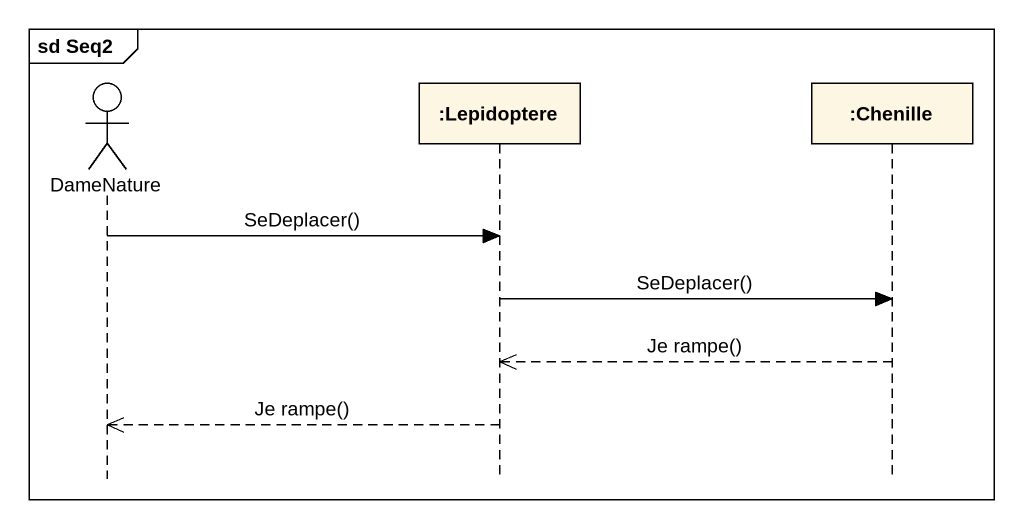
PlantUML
@startuml
mainframe sd Seq2
hide footbox
actor DameNature
participant ":Lepidoptere" as Lepidoptere
participant ":Chenille" as Chenille

DameNature -> Lepidoptere : SeDeplacer()
Lepidoptere -> Chenille : SeDeplacer()
Chenille -->> Lepidoptere : Je rampe()
Lepidoptere -->> DameNature : Je rampe()
@enduml
